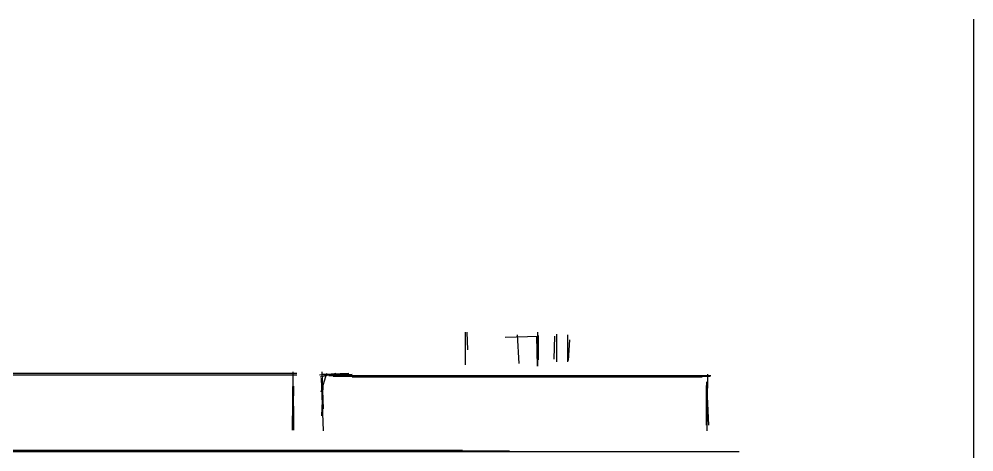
# Model space of a CAD drawing. Header units: metres. Extents: x 1.6 to 40.9, y -28.9 to 0.
# Drawn here: x 27.5 to 40.92, y -6.08 to 0 of the extents above; entities that cross this region are included whole.
import ezdxf

# ---------------------------------------------------------------- set-up
doc = ezdxf.new("R2010")
doc.units = ezdxf.units.M
doc.layers.add('Lines', color=7, linetype='Continuous')
doc.layers.add('Walls', color=2, linetype='Continuous')

msp = doc.modelspace()

# ---------------------------------------------------------------- linework, layer by layer
at = {"layer": 'Lines'}
for p, q in [((40.92, -28.93), (40.92, 0)), ((33.77, -4.86), (33.77, -4.4)), ((33.79, -4.4), (33.8, -4.65)), ((34.79, -4.88), (34.79, -4.4)), ((35.05, -4.43), (35.05, -4.82)), ((34.33, -4.47), (34.8, -4.46)), ((34.5, -4.44), (34.52, -4.84)), ((34.77, -4.46), (34.78, -4.88)), ((34.8, -4.79), (34.8, -4.45)), ((35.02, -4.78), (35.03, -4.46)), ((35.21, -4.82), (35.21, -4.44)), ((35.22, -4.8), (35.24, -4.51)), ((31.34, -5.78), (31.35, -4.96)), ((31.75, -4.96), (31.77, -5.48)), ((20.18, -5), (31.4, -5)), ((21.98, -4.98), (31.4, -4.98)), ((31.72, -5), (32.18, -4.99)), ((31.73, -5.03), (31.95, -4.98)), ((31.74, -5.24), (31.82, -4.98)), ((31.74, -5.05), (31.77, -5.79)), ((31.76, -4.99), (32.13, -4.98)), ((31.85, -5.01), (37.22, -5.01)), ((31.91, -5.02), (37.21, -5.02)), ((32.18, -5.03), (37.1, -5.03)), ((37.16, -5.1), (37.19, -5.71)), ((37.17, -5.79), (37.18, -4.99)), ((31.35, -5.72), (31.36, -5.16)), ((31.75, -5.58), (31.77, -5.16)), ((37.16, -5.71), (37.16, -5.15)), ((31.36, -5.78), (31.36, -5.44)), ((19.61, -6.07), (34.39, -6.07)), ((19.93, -6.08), (37.62, -6.08)), ((21.75, -6.06), (33.73, -6.06)), ((27.21, -6.07), (28.34, -6.06)), ((28.13, -6.07), (29.26, -6.06))]:
    msp.add_line(p, q, dxfattribs=at)
at = {"layer": 'Walls'}
for p, q in [((33.77, -4.86), (33.77, -4.4)), ((34.79, -4.88), (34.79, -4.4)), ((34.33, -4.47), (34.8, -4.46)), ((34.33, -4.47), (34.8, -4.46)), ((34.33, -4.47), (34.8, -4.46)), ((34.5, -4.44), (34.52, -4.84)), ((34.5, -4.44), (34.52, -4.84)), ((34.5, -4.44), (34.52, -4.84)), ((34.77, -4.46), (34.78, -4.88)), ((31.34, -5.78), (31.35, -4.96)), ((31.34, -5.78), (31.35, -4.96)), ((31.34, -5.78), (31.35, -4.96)), ((31.75, -4.96), (31.77, -5.48)), ((31.75, -4.96), (31.77, -5.48)), ((31.75, -4.96), (31.77, -5.48)), ((31.74, -5.05), (31.77, -5.79)), ((31.74, -5.05), (31.77, -5.79)), ((31.74, -5.05), (31.77, -5.79)), ((31.85, -5.01), (37.22, -5.01)), ((31.91, -5.02), (37.21, -5.02)), ((32.18, -5.03), (37.1, -5.03)), ((31.35, -5.72), (31.36, -5.16)), ((31.35, -5.72), (31.36, -5.16)), ((31.35, -5.72), (31.36, -5.16)), ((31.75, -5.58), (31.77, -5.16)), ((31.75, -5.58), (31.77, -5.16)), ((19.61, -6.07), (34.39, -6.07)), ((19.61, -6.07), (34.39, -6.07)), ((19.61, -6.07), (34.39, -6.07)), ((19.61, -6.07), (34.39, -6.07)), ((19.93, -6.08), (37.62, -6.08)), ((19.93, -6.08), (37.62, -6.08)), ((21.75, -6.06), (33.73, -6.06)), ((21.75, -6.06), (33.73, -6.06)), ((21.75, -6.06), (33.73, -6.06)), ((27.21, -6.07), (28.34, -6.06)), ((27.21, -6.07), (28.34, -6.06)), ((27.21, -6.07), (28.34, -6.06)), ((28.13, -6.07), (29.26, -6.06)), ((28.13, -6.07), (29.26, -6.06))]:
    msp.add_line(p, q, dxfattribs=at)

doc.saveas('drawing.dxf')
